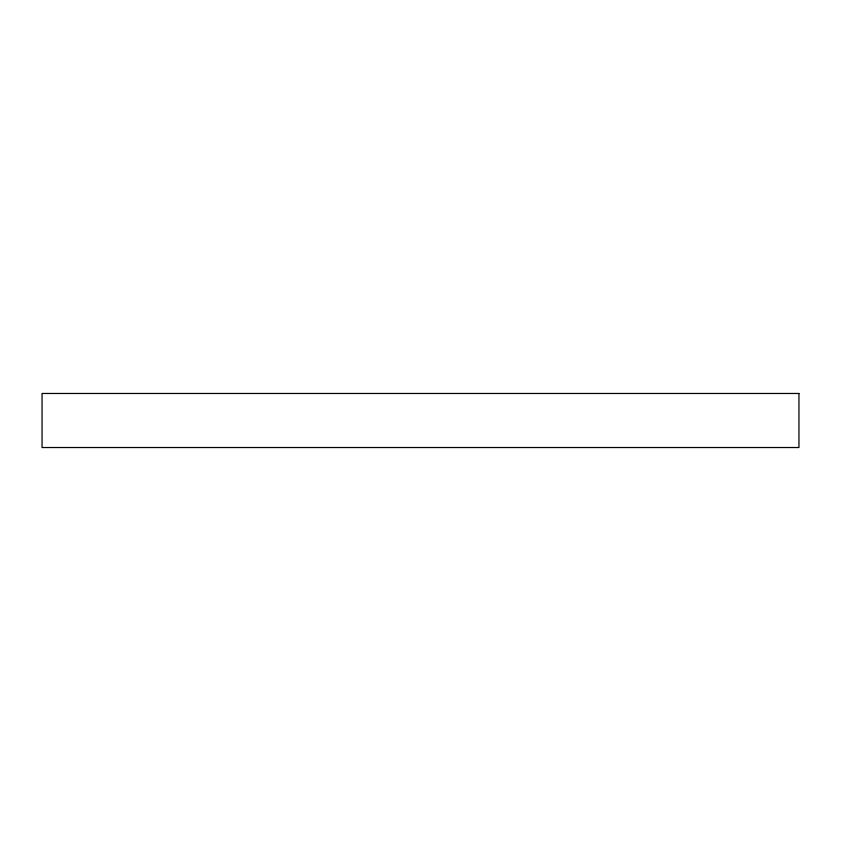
<?xml version="1.0" encoding="UTF-8"?>
<svg xmlns="http://www.w3.org/2000/svg" width="841" height="841" viewBox="0 0 841 841"><rect width="100%" height="100%" fill="white"/><g stroke="black" fill="none" stroke-linecap="round" stroke-linejoin="round"><path stroke-width="1.26" d="M798.95 393.472L42.05 393.472L42.05 447.528L798.95 447.528L798.95 393.472"/></g></svg>
